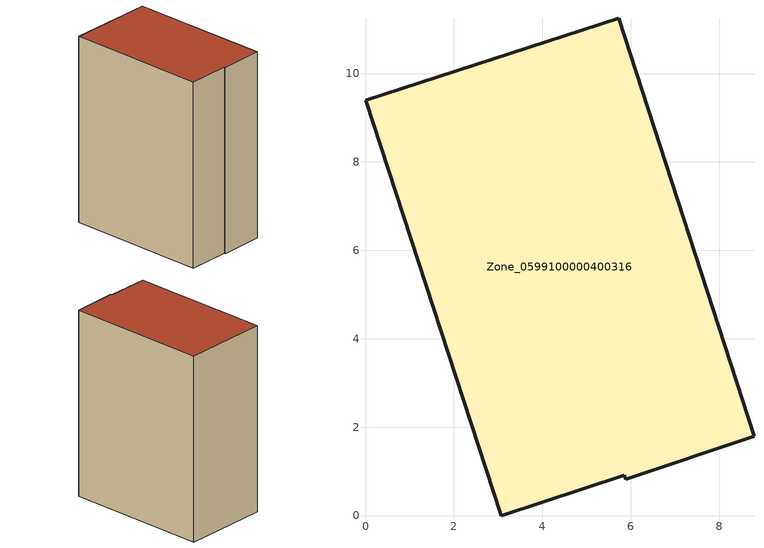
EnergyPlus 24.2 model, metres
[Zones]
Zone_0599100000400316
 floor ground (C_G): 0,9.39 5.73,11.25 8.79,1.79 5.89,0.82 5.86,0.91 3.07,0 z3.63
 wall outside (C_F): 5.73,11.25 0,9.39 3.07,0 5.86,0.91 5.89,0.82 8.79,1.79 5.73,11.25 z3.63:16.86
 roof outside (C_R): 8.79,1.79 5.73,11.25 0,9.39 3.07,0 5.86,0.91 5.89,0.82 z16.86
[BUILDING]
Pand.0599100000400316: North Axis=0; Terrain=City; Loads Convergence Tolerance Value=0.04; Temperature Convergence Tolerance Value=0.4; Solar Distribution=FullExterior; Maximum Number of Warmup Days=25; Minimum Number of Warmup Days=1
[Site:Location]
Rotterdam.The.Hague.AP_ZH_NLD Design_Conditions: Latitude=51.96; Longitude=4.45; Time Zone=1; Elevation=-4.5
[SITE:GROUNDTEMPERATURE:BUILDINGSURFACE]
18, 18, 18, 18, 18, 18, 18, 18, 18, 18, 18, 18
[MATERIAL] Thermal Absorptance=0.9; Solar Absorptance=0.7; Visible Absorptance=0.7
Name | Roughness | Thickness | Conductivity | Density | Specific Heat
G.TI.1992-2005 | MediumSmooth | 0.15 | 0.06 | 540 | 1210
F.TI.1992-2005 | Rough | 0.3 | 0.12 | 1920 | 840
R.TI.1992-2005 | MediumRough | 0.2 | 0.08 | 1500 | 1000
[CONSTRUCTION]
C_G: G.TI.1992-2005
C_F: F.TI.1992-2005
C_R: R.TI.1992-2005
[ZONE]
Zone_0599100000400316: Type=1; Multiplier=1; Ceiling Height=Autocalculate; Volume=Autocalculate; Floor Area=autocalculate; Part of Total Floor Area=Yes
[ZONEINFILTRATION:DESIGNFLOWRATE]
Infil_Zone_0599100000400316: Zone or ZoneList or Space or SpaceList=Zone_0599100000400316; Schedule=AlwaysOn; Design Flow Rate Calculation Method=Flow/Area; Flow Rate per Floor Area=0.0015; Constant Term Coefficient=1; Temperature Term Coefficient=0; Velocity Term Coefficient=0; Velocity Squared Term Coefficient=0
[HVACTEMPLATE:ZONE:IDEALLOADSAIRSYSTEM]
Zone_0599100000400316: Maximum Heating Supply Air Temperature=50; Minimum Cooling Supply Air Temperature=13; Maximum Heating Supply Air Humidity Ratio=0.0156; Minimum Cooling Supply Air Humidity Ratio=0.0077; Heating Limit=NoLimit; Cooling Limit=NoLimit; Dehumidification Control Type=ConstantSensibleHeatRatio; Cooling Sensible Heat Ratio=0.7; Dehumidification Setpoint=60; Humidification Control Type=None; Humidification Setpoint=30; Outdoor Air Method=None; Outdoor Air Flow Rate per Person=0.00944; Outdoor Air Flow Rate per Zone Floor Area=0; Outdoor Air Flow Rate per Zone=0; Demand Controlled Ventilation Type=None; Outdoor Air Economizer Type=NoEconomizer; Heat Recovery Type=None; Sensible Heat Recovery Effectiveness=0.7; Latent Heat Recovery Effectiveness=0.65
[ZONECONTROL:THERMOSTAT]
ThermostatControl_Zone_0599100000400316: Zone or ZoneList=Zone_0599100000400316; Control Type Schedule=DualSetpointControlType; Control 1=Thermostat_Zone_0599100000400316; Temperature Difference Between Cutout And Setpoint=0
[THERMOSTATSETPOINT:DUALSETPOINT]
Thermostat_Zone_0599100000400316: Heating Setpoint Temperature Schedule=HeatingSetpoint_Zone_0599100000400316; Cooling Setpoint Temperature Schedule=CoolingSetpoint_Zone_0599100000400316
[SCHEDULE:COMPACT]
HeatingSetpoint_Zone_0599100000400316: Through: 12/31, For: AllDays, Until: 24:00, 21
CoolingSetpoint_Zone_0599100000400316: Through: 12/31, For: AllDays, Until: 24:00, 24
DualSetpointControlType: Through: 12/31, For: AllDays, Until: 24:00, 4
AlwaysOn: Through: 12/31, For: AllDays, Until: 24:00, 1
